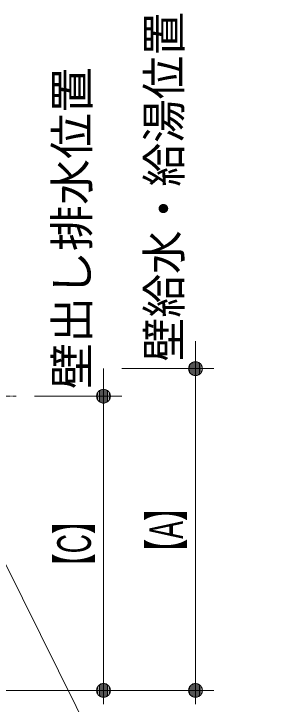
# Model space of a CAD drawing. Units: millimetres, scale not verified. Extents: x -6062 to 6062, y -3045 to 3045.
# Drawn here: x -665 to -383, y -1935 to -1184 of the extents above; entities that cross this region are included whole.
import ezdxf
from ezdxf.enums import TextEntityAlignment as Align

# ---------------------------------------------------------------- set-up
doc = ezdxf.new("R2010")
doc.units = ezdxf.units.MM
doc.header["$LTSCALE"] = 20
doc.linetypes.add('CHAIN1', pattern=[8, 5, -1, 1, -1])
for name, color, linetype, lineweight in [('0-1_2寸法-3', 7, 'Continuous', 9), ('0-4_0', 7, 'Continuous', 9), ('0-5_2寸法-2', 7, 'Continuous', 9), ('0-7_4給排水', 7, 'Continuous', 9)]:
    doc.layers.add(name, color=color, linetype=linetype, lineweight=lineweight)
doc.styles.add('ＭＳ Ｐゴシック', font='')
doc.styles.get('ＭＳ Ｐゴシック').set_extended_font_data('MS PGothic')

# ---------------------------------------------------------------- blocks, each defined once
blk = doc.blocks.new('_Dot')
at = {"layer": '0-4_0'}
for p, q in [((-10, 0), (-20, 0)), ((9.78, 2), (-9.78, 2)), ((7.99, 6), (-7.99, 6)), ((9.16, -3.98), (-9.16, -3.98)), ((6, -7.98), (-6, -7.98))]:
    blk.add_line(p, q, dxfattribs=at)
for points in [[(10, 0), (9.92, 1.25), (9.69, 2.49), (9.3, 3.68), (8.76, 4.82), (8.09, 5.88), (7.29, 6.85), (6.37, 7.71), (5.36, 8.44), (4.26, 9.05), (3.09, 9.51), (1.87, 9.82), (0.63, 9.98), (-0.63, 9.98), (-1.87, 9.82), (-3.09, 9.51), (-4.26, 9.05), (-5.36, 8.44), (-6.37, 7.71), (-7.29, 6.85), (-8.09, 5.88), (-8.76, 4.82), (-9.3, 3.68), (-9.69, 2.49), (-9.92, 1.25), (-10, 0), (0, 0)], [(-10, 0), (-9.92, -1.25), (-9.69, -2.49), (-9.3, -3.68), (-8.76, -4.82), (-8.09, -5.88), (-7.29, -6.85), (-6.37, -7.71), (-5.36, -8.44), (-4.26, -9.05), (-3.09, -9.51), (-1.87, -9.82), (-0.63, -9.98), (0.63, -9.98), (1.87, -9.82), (3.09, -9.51), (4.26, -9.05), (5.36, -8.44), (6.37, -7.71), (7.29, -6.85), (8.09, -5.88), (8.76, -4.82), (9.3, -3.68), (9.69, -2.49), (9.92, -1.25), (10, 0), (0, 0)]]:
    blk.add_lwpolyline(points, close=True, dxfattribs=at)
blk = doc.blocks.new('グループ-11')
at = {"layer": '0-7_4給排水', "linetype": 'CHAIN1'}
blk.add_line((18100, -32000), (22500, -32000), dxfattribs=at)

msp = doc.modelspace()

# ---------------------------------------------------------------- linework, layer by layer
at = {"layer": '0-1_2寸法-3'}
msp.add_lwpolyline([(-820.12, -2370), (-382.97, -2370), (-772.5, -1584)], dxfattribs=at)
at = {"layer": '0-5_2寸法-2'}
for p, q in [((-467.5, -1554.99), (-467.5, -1539.99)), ((-567.5, -1584.99), (-567.5, -1569.99)), ((-547.5, -1570), (-447.5, -1570)), ((-547.5, -1570), (-447.5, -1570)), ((-467.5, -1570), (-467.5, -1920)), ((-467.5, -1585.01), (-467.5, -1904.99)), ((-642.5, -1600), (-547.5, -1600)), ((-642.5, -1600), (-547.5, -1600)), ((-567.5, -1600), (-567.5, -1920)), ((-567.5, -1615.01), (-567.5, -1904.99)), ((-697.5, -1920), (-547.5, -1920)), ((-697.5, -1920), (-547.5, -1920)), ((-547.5, -1920), (-447.5, -1920)), ((-547.5, -1920), (-447.5, -1920))]:
    msp.add_line(p, q, dxfattribs=at)

# ---------------------------------------------------------------- block references
at = {"layer": '0-5_2寸法-2', "xscale": 0.7503418, "yscale": 0.7503418}
for p, rotation in [((-467.5, -1570), 270), ((-467.5, -1570), 90), ((-567.5, -1600), 270), ((-567.5, -1600), 90), ((-567.5, -1920), 270), ((-467.5, -1920), 270), ((-567.5, -1920), 90), ((-467.5, -1920), 90)]:
    msp.add_blockref('_Dot', p, dxfattribs=dict(at, rotation=rotation))
at = {"layer": '0-7_4給排水', "xscale": 0.05, "yscale": 0.05}
msp.add_blockref('グループ-11', (-1787.5, 0), dxfattribs=at)

# ---------------------------------------------------------------- texts
at = {"layer": '0-5_2寸法-2', "style": 'ＭＳ Ｐゴシック'}
for s, height, width, p in [('壁給水・給湯位置', 36.66, 0.95, (-472.38, -1562.08)), ('【A】', 36.69, 0.6, (-470.13, -1785.05)), ('【C】', 36.69, 0.6, (-570.13, -1800.83))]:
    msp.add_text(s, height=height, rotation=90, dxfattribs=dict(at, width=width)).set_placement(p, align=Align.BOTTOM_LEFT)
msp.add_text('壁出し排水位置', height=36.69, rotation=90, dxfattribs=at).set_placement((-572.48, -1592.16), align=Align.BOTTOM_LEFT)

doc.saveas('drawing.dxf')
